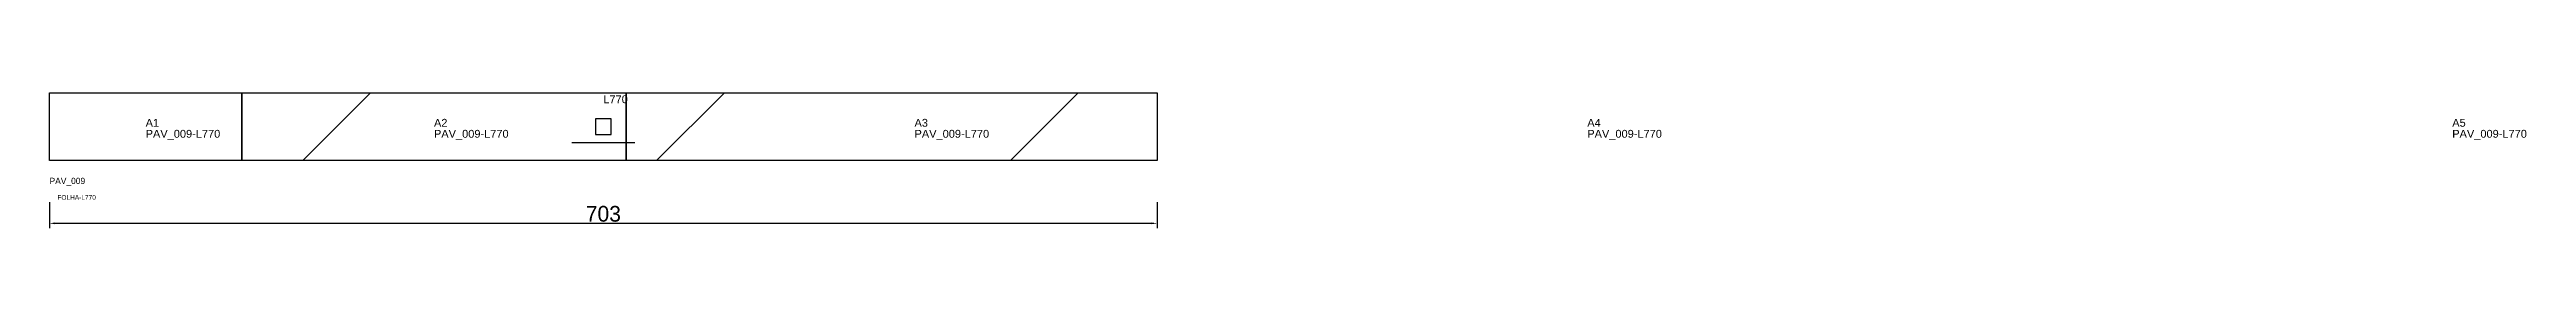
# Model space of a CAD drawing. Header units: metres. Extents: x 222 to 1794, y 116 to 202.
import ezdxf

# ---------------------------------------------------------------- set-up
doc = ezdxf.new("R2010")
doc.units = ezdxf.units.M
for name, color, linetype in [('3', 3, 'CONTINUOUS'), ('AUX00', 7, 'CONTINUOUS'), ('COTA', 241, 'CONTINUOUS'), ('FOLHA', 255, 'CONTINUOUS'), ('Hachura', 251, 'CONTINUOUS'), ('NOMENCLATURA', 7, 'CONTINUOUS'), ('Nível', 160, 'CONTINUOUS'), ('Painéis', 200, 'CONTINUOUS'), ('Pilares', 5, 'CONTINUOUS'), ('SARR_2.2x7', 40, 'CONTINUOUS')]:
    doc.layers.add(name, color=color, linetype=linetype)
doc.styles.add('ARIAL', font='Arial.ttf')
doc.styles.add('STR_STANDARD', font='arial.ttf')
doc.dimstyles.new('EZ DXF', dxfattribs={"dimtxt": 10, "dimasz": 3.5, "dimexe": 3, "dimexo": 1.5, "dimgap": 1, "dimtad": 1, "dimdec": 1, "dimdsep": 46, "dimcen": 2.5, "dimazin": 3, "dimtfac": 1, "dimtmove": 0, "dimatfit": 3})

msp = doc.modelspace()

# ---------------------------------------------------------------- hatches: boundary and pattern name
at = {"layer": 'Hachura'}
h = msp.add_hatch(dxfattribs=at)
h.set_pattern_fill('ANSI31', scale=50)
h.paths.add_polyline_path([(222.2, 158.5), (222.2, 201.5), (925.2, 201.5), (925.2, 190.5), (925.2, 158.5), (632.7, 158.5), (351.7, 158.5)])
h = msp.add_hatch(dxfattribs=at)
h.set_pattern_fill('ANSI31', scale=50)
h.paths.add_polyline_path([(222.2, 158.5), (222.2, 201.5), (925.2, 201.5), (925.2, 190.5), (925.2, 158.5), (632.7, 158.5), (351.7, 158.5)])

# ---------------------------------------------------------------- linework, layer by layer
at = {"layer": '3'}
for points in [[(344.2, 158.5), (344.2, 201.5)], [(344.2, 158.5), (344.2, 201.5)], [(588.2, 158.5), (588.2, 201.5)], [(588.2, 158.5), (588.2, 201.5)]]:
    msp.add_lwpolyline(points, close=True, dxfattribs=at)
at = {"layer": 'Painéis', "color": 200}
for p, q in [((222.2, 158.5), (222.2, 201.5)), ((222.2, 201.5), (925.2, 201.5)), ((222.2, 158.5), (222.2, 201.5)), ((222.2, 201.5), (925.2, 201.5)), ((925.2, 201.5), (925.2, 190.5)), ((925.2, 201.5), (925.2, 190.5)), ((925.2, 190.5), (925.2, 158.5)), ((925.2, 190.5), (925.2, 158.5)), ((351.7, 158.5), (222.2, 158.5)), ((351.7, 158.5), (222.2, 158.5)), ((632.7, 158.5), (351.7, 158.5)), ((632.7, 158.5), (351.7, 158.5)), ((925.2, 158.5), (632.7, 158.5)), ((925.2, 158.5), (632.7, 158.5))]:
    msp.add_line(p, q, dxfattribs=at)
at = {"layer": 'Pilares'}
msp.add_lwpolyline([(568.7, 175), (578.7, 175), (578.7, 185), (568.7, 185)], close=True, dxfattribs=at)
msp.add_lwpolyline([(568.7, 175), (578.7, 175), (578.7, 185), (568.7, 185)], close=True, dxfattribs=at)
at = {"layer": 'SARR_2.2x7'}
msp.add_line((553.7, 170), (593.7, 170), dxfattribs=at)
msp.add_line((553.7, 170), (593.7, 170), dxfattribs=at)

# ---------------------------------------------------------------- texts
at = {"layer": '3', "style": 'STR_STANDARD'}
for s, p in [('A1', (283.2, 180)), ('A1', (283.2, 180)), ('A2', (466.2, 180)), ('A2', (466.2, 180)), ('A3', (771.2, 180)), ('A3', (771.2, 180)), ('A4', (1198.2, 180)), ('A4', (1198.2, 180)), ('A5', (1747.2, 180)), ('A5', (1747.2, 180))]:
    msp.add_text(s, height=5, dxfattribs=at).set_placement(p)
at = {"layer": 'AUX00', "style": 'STR_STANDARD'}
for p in [(283.2, 173), (283.2, 173), (466.2, 173), (466.2, 173), (771.2, 173), (771.2, 173), (1198.2, 173), (1198.2, 173), (1747.2, 173), (1747.2, 173)]:
    msp.add_text('PAV_009-L770', height=5, dxfattribs=at).set_placement(p)
at = {"layer": 'FOLHA'}
msp.add_text('FOLHA-L770', height=3, dxfattribs=at).set_placement((227.2, 133.5))
msp.add_text('FOLHA-L770', height=3, dxfattribs=at).set_placement((227.2, 133.5))
at = {"layer": 'NOMENCLATURA', "insert": (573.7, 200), "char_height": 5, "attachment_point": 1, "style": 'ARIAL'}
msp.add_mtext('L770', dxfattribs=at)
msp.add_mtext('L770', dxfattribs=at)
at = {"layer": 'Nível'}
msp.add_text('PAV_009', height=4, dxfattribs=at).set_placement((222.2, 143.5))
msp.add_text('PAV_009', height=4, dxfattribs=at).set_placement((222.2, 143.5))

# ---------------------------------------------------------------- dimensions: what is measured, and where the dimension line sits
at = {"layer": 'COTA'}
msp.add_linear_dim(base=(222.2, 118.5), p1=(222.2, 133.5), p2=(925.2, 133.5), dimstyle='EZ DXF', dxfattribs=at).render()
msp.add_linear_dim(base=(222.2, 118.5), p1=(222.2, 133.5), p2=(925.2, 133.5), dimstyle='EZ DXF', dxfattribs=at).render()

doc.saveas('drawing.dxf')
